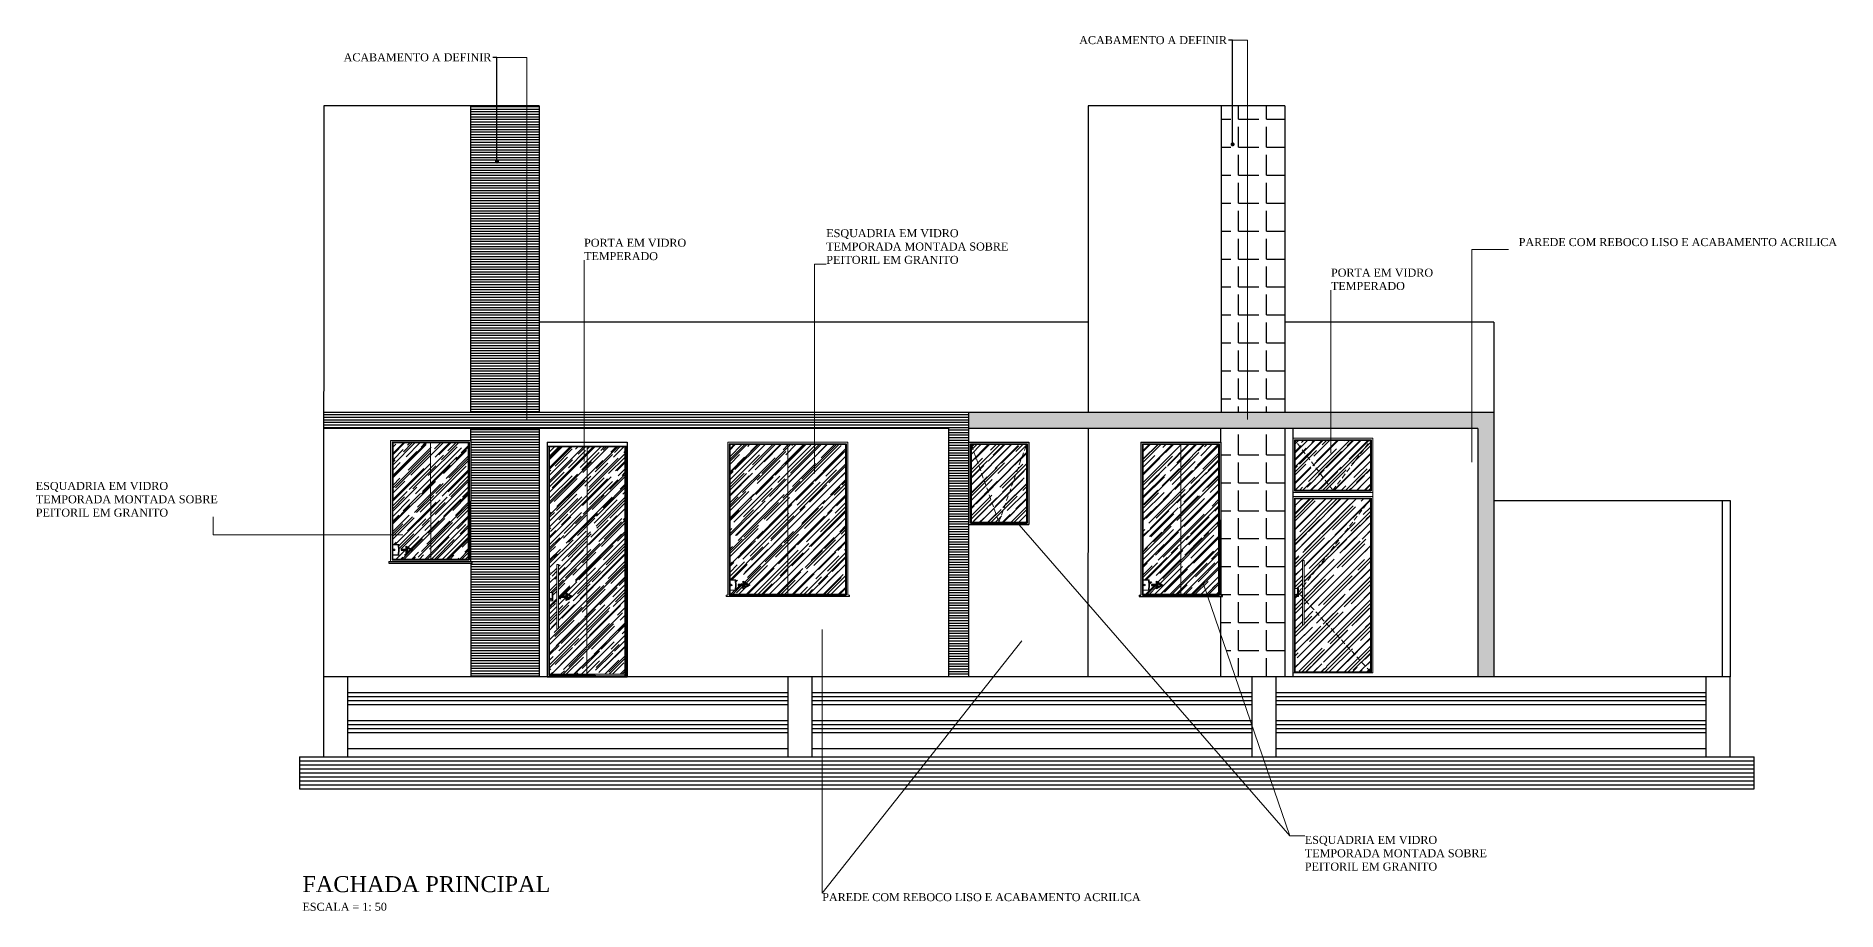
# Model space of a CAD drawing. Header units: centimetres. Extents: x -48696 to 156237, y -5617 to 29024.
# Drawn here: x -17009 to -14759, y 8462 to 9555 of the extents above; entities that cross this region are included whole.
import ezdxf
from ezdxf import colors
from ezdxf.entities.mleader import LeaderData, LeaderLine
from ezdxf.math import Vec2, Vec3

# ---------------------------------------------------------------- set-up
doc = ezdxf.new("R2010")
doc.units = ezdxf.units.CM
doc.linetypes.add('HIDDEN', pattern=[9.525, 6.35, -3.175])
for name, color, linetype in [('01', 1, 'Continuous'), ('ACESSORIOS', 2, 'Continuous'), ('Fachada', 3, 'Continuous'), ('Grama', 84, 'Continuous'), ('JANELA', 2, 'Continuous'), ('Piso', 55, 'Continuous'), ('PN010', 1, 'Continuous'), ('PORTAS', 3, 'Continuous'), ('Texto', 2, 'Continuous')]:
    doc.layers.add(name, color=color, linetype=linetype)
for name, color, linetype, lineweight in [('Fachadas - Varanda', 3, 'Continuous', 30), ('Pilares Sub-solo', 7, 'Continuous', 70), ('Pisos Externos', 15, 'Continuous', 9), ('Portas - Janelas', 2, 'Continuous', 20), ('Projeção Janela', 15, 'HIDDEN', 9), ('Projeção Portas', 55, 'HIDDEN', 5)]:
    doc.layers.add(name, color=color, linetype=linetype, lineweight=lineweight)
doc.styles.get("Standard").update_dxf_attribs({"font": 'arial.ttf'})
doc.styles.add('Valéria', font='romantic.ttf', dxfattribs={"height": 10})

# ---------------------------------------------------------------- blocks, each defined once
blk = doc.blocks.new('_Dot')
at = {"color": 0, "linetype": 'ByBlock', "lineweight": -2}
blk.add_line((-0.5, 0), (-1, 0), dxfattribs=at)
at = {"color": 0, "linetype": 'ByBlock', "const_width": 0.5}
blk.add_lwpolyline([(-0.25, 0, 1), (0.25, 0, 1)], format="xyb", close=True, dxfattribs=at)

msp = doc.modelspace()

# ---------------------------------------------------------------- hatches: boundary and pattern name
h = msp.add_hatch()
h.set_pattern_fill('LINE', color=43)
h.set_pattern_definition([(0, (0, 963.9483), (0, 3.175), [])])
h.paths.add_polyline_path([(-16395.67328, 9467.38322), (-16465.88742, 9467.38322), (-16465.88742, 9084.38322), (-16395.67328, 9084.38322)])
h.paths.add_polyline_path([(-16433.05547, 9396.69788, -1), (-16433.05547, 9399.19788, -1)], flags=16)
h.paths.add_polyline_path([(-16380.24819, 9467.38322), (-16395.67328, 9467.38322), (-16395.67328, 9084.38322), (-16380.24819, 9084.38322)])
h.paths.add_polyline_path([(-16380.24819, 9064.38322), (-16465.88331, 9064.38322), (-16465.88022, 9049.38322), (-16465.96834, 8898.30436), (-16463.96834, 8898.30319), (-16463.96951, 8896.30319), (-16465.81342, 8896.30427), (-16465.81342, 8754.38322), (-16380.24819, 8754.38322)])
h = msp.add_hatch()
h.set_pattern_fill('ANGLE', color=43, scale=5)
h.set_pattern_definition([(0, (0, 963.95), (0, 34.925), [25.4, -9.525]), (90, (0, 963.95), (-34.925, 2e-15), [25.4, -9.525])])
h.paths.add_polyline_path([(-15495.19095, 9467.38322), (-15527.97476, 9467.38322), (-15527.97476, 9084.38322), (-15495.19095, 9084.38322)])
h.paths.add_polyline_path([(-15513.99283, 9418.14532, -1), (-15513.99283, 9420.64532, -1)], flags=16)
h.paths.add_polyline_path([(-15448.70084, 9467.38322), (-15495.19095, 9467.38322), (-15495.19095, 9084.38322), (-15448.70084, 9084.38322)])
h.paths.add_polyline_path([(-15448.70084, 9064.38322), (-15528.5653, 9064.38322), (-15528.5653, 9047.40377), (-15528.52602, 8856.40378), (-15526.52602, 8856.40419), (-15526.52561, 8854.40419), (-15528.87649, 8854.4037), (-15528.87649, 8807.86289), (-15510.56439, 8754.38322), (-15448.70084, 8754.38322)])
h = msp.add_hatch()
h.set_pattern_fill('LINE', color=43)
h.set_pattern_definition([(0, (16.2824, -1500.5368), (0, 3.175), [])])
h.paths.add_polyline_path([(-16649.57259, 9084.38322), (-16649.58425, 9064.38322), (-15868.33002, 9064.38322), (-15868.33002, 8754.38322), (-15843.33002, 8754.38322), (-15843.33002, 9084.38322)])
h = msp.add_hatch()
h.set_pattern_fill('ANGLE', color=43)
h.set_pattern_definition([(0, (16.2824, -1500.537), (0, 6.985), [5.08, -1.905]), (90, (16.2824, -1500.537), (-6.985, 4e-16), [5.08, -1.905])])
h.paths.add_polyline_path([(-15843.33002, 9084.38322), (-15843.33002, 9064.38322), (-15207.42519, 9064.38322), (-15207.42519, 8754.38322), (-15187.42519, 8754.38322), (-15187.42519, 9084.38322)])
at = {"layer": 'Grama', "transparency": 33554559}
h = msp.add_hatch(dxfattribs=at)
h.set_pattern_fill('AR-RROOF', color=33, scale=0.4, angle=45)
h.set_pattern_definition([(45, (16.282, -1500.537), (8.621046, 22.9894557), [152.4, -20.32, 50.8, -10.16]), (45, (22.245, -1487.39), (-16.739197, 2.370788), [30.48, -3.3528, 60.96, -7.62]), (45, (13.768, -1490.838), (32.5444482, 42.1712827), [81.28, -14.224, 40.64, -10.16])])
h.paths.add_polyline_path([(-16515.88199, 9046.37294), (-16562.882, 9046.36327), (-16562.95608, 8919.36093), (-16555.8077, 8919.36093), (-16555.25724, 8912.86093), (-16555.8077, 8906.36093), (-16562.96366, 8906.36093), (-16562.96658, 8901.36093), (-16515.85217, 8901.33345)])
h.paths.add_polyline_path([(-16546.54636, 8917.51668), (-16538.48236, 8912.86093), (-16546.54636, 8908.20518), (-16546.54636, 8912.28493), (-16552.88236, 8912.28493), (-16552.88236, 8913.43693), (-16546.54636, 8913.43693)], flags=16)
h.paths.add_polyline_path([(-16468.88197, 9046.3826), (-16515.88199, 9046.37294), (-16515.85217, 8901.33345), (-16468.96659, 8901.30611)])
h.paths.add_polyline_path([(-16320.2482, 9041.38322), (-16367.2482, 9041.38322), (-16367.2482, 8859.38322), (-16363.2482, 8859.38322), (-16363.2482, 8849.38322), (-16367.2482, 8849.38322), (-16367.2482, 8757.38322), (-16320.7482, 8757.38322)])
h.paths.add_polyline_path([(-16356.2482, 8894.38322), (-16356.2482, 8814.38322), (-16358.2482, 8814.38322), (-16358.2482, 8894.38322)], flags=16)
h.paths.add_polyline_path([(-16346.63364, 8859.03897), (-16338.56964, 8854.38322), (-16346.63364, 8849.72747), (-16346.63364, 8853.80722), (-16352.96964, 8853.80722), (-16352.96964, 8854.95922), (-16346.63364, 8854.95922)], flags=16)
h.paths.add_polyline_path([(-16273.2482, 9041.38322), (-16320.2482, 9041.38322), (-16320.7482, 8757.38322), (-16273.2482, 8757.38322)])
h.paths.add_polyline_path([(-16069.70354, 9044.38322), (-16141.73211, 9044.38322), (-16141.78217, 8875.38322), (-16134.63007, 8875.38322), (-16134.07961, 8868.88322), (-16134.63007, 8862.38322), (-16141.78603, 8862.38322), (-16141.78751, 8857.38322), (-16069.70354, 8857.38322)])
h.paths.add_polyline_path([(-16125.36873, 8873.53897), (-16117.30473, 8868.88322), (-16125.36873, 8864.22746), (-16125.36873, 8868.30722), (-16131.70473, 8868.30722), (-16131.70473, 8869.45922), (-16125.36873, 8869.45922)], flags=16)
h.paths.add_polyline_path([(-15997.58459, 9044.38322), (-16069.70354, 9044.38322), (-16069.70354, 8857.38322), (-15997.61815, 8857.38322)])
h.paths.add_polyline_path([(-15771.52382, 9044.38322), (-15840.33002, 9044.38322), (-15805.91953, 8947.38322)])
h.paths.add_polyline_path([(-15840.33002, 9044.38322), (-15840.33002, 8947.38322), (-15805.91953, 8947.38322)])
h.paths.add_polyline_path([(-15771.52382, 9044.38322), (-15805.91953, 8947.38322), (-15771.50905, 8947.38322)])
h.paths.add_polyline_path([(-15578.56468, 9044.39349), (-15625.56468, 9044.38383), (-15625.52993, 8875.38383), (-15618.37129, 8875.38383), (-15617.82083, 8868.88383), (-15618.37129, 8862.38383), (-15625.52726, 8862.38383), (-15625.52623, 8857.38383), (-15578.52623, 8857.3935)])
h.paths.add_polyline_path([(-15609.10995, 8873.53959), (-15601.04595, 8868.88383), (-15609.10995, 8864.22808), (-15609.10995, 8868.30783), (-15615.44595, 8868.30783), (-15615.44595, 8869.45983), (-15609.10995, 8869.45983)], flags=16)
h.paths.add_polyline_path([(-15531.56468, 9044.40316), (-15578.56468, 9044.39349), (-15578.52623, 8857.3935), (-15531.52623, 8857.40316)])
h = msp.add_hatch(dxfattribs=at)
h.set_pattern_fill('AR-RROOF', color=33, scale=0.4, angle=45)
h.set_pattern_definition([(45, (-79544.057, 6815.588), (8.6210459, 22.9894557), [152.4, -20.32, 50.8, -10.16]), (45, (-79538.094, 6828.735), (-16.7391974, 2.3707876), [30.48, -3.3528, 60.96, -7.62]), (45, (-79546.572, 6825.287), (32.5444482, 42.17128274), [81.28, -14.224, 40.64, -10.16])])
h.paths.add_polyline_path([(-15341.70084, 9049.38322), (-15388.70084, 8987.38322), (-15341.70084, 8987.38322)], flags=17)
h.paths.add_polyline_path([(-15341.70084, 9049.38322), (-15435.70084, 9049.38322), (-15388.70084, 8987.38322)])
h.paths.add_polyline_path([(-15435.70084, 9049.38322), (-15435.70084, 8987.38322), (-15388.70084, 8987.38322)], flags=17)
h.paths.add_polyline_path([(-15341.70084, 8976.38322), (-15382.13573, 8976.38322), (-15435.70084, 8971.515), (-15435.70084, 8864.38322), (-15431.70084, 8864.38322), (-15431.70084, 8859.38322), (-15426.70084, 8865.88322), (-15426.70084, 8899.38322), (-15424.70084, 8899.38322), (-15424.70084, 8868.48322)])
h.paths.add_polyline_path([(-15382.13573, 8976.38322), (-15435.70084, 8976.38322), (-15435.70084, 8971.515)], flags=17)
h.paths.add_polyline_path([(-15426.70084, 8853.88322), (-15431.70084, 8859.38322), (-15431.70084, 8854.38322), (-15435.70084, 8854.38322), (-15435.70084, 8810.38164), (-15386.16312, 8809.29172), (-15424.70084, 8851.68322), (-15424.70084, 8819.38322), (-15426.70084, 8819.38322)])
h.paths.add_polyline_path([(-15341.70084, 8976.38322), (-15424.70084, 8868.48322), (-15424.70084, 8851.68322), (-15386.16312, 8809.29172), (-15341.70084, 8808.31348)])
h.paths.add_polyline_path([(-15426.70084, 8865.88322), (-15431.70084, 8859.38322), (-15426.70084, 8853.88322)])
h.paths.add_polyline_path([(-15341.70084, 8808.31348), (-15386.16312, 8809.29172), (-15341.70084, 8760.38322)], flags=17)
h.paths.add_polyline_path([(-15386.16312, 8809.29172), (-15435.70084, 8810.38164), (-15435.70084, 8760.38322), (-15341.70084, 8760.38322)])

# ---------------------------------------------------------------- linework, layer by layer
for p, q in [((-16649.3492, 9467.38322), (-16649.76506, 8754.38322)), ((-16380.24819, 9467.38322), (-16649.50668, 9467.38322)), ((-16465.88742, 9084.38322), (-16465.88742, 9467.38322)), ((-16380.24819, 9467.38322), (-16380.24819, 9084.38322)), ((-15694.30486, 9467.38322), (-15694.52824, 9084.38322)), ((-15448.70084, 9467.38322), (-15694.30486, 9467.38322)), ((-15527.97476, 9084.38322), (-15527.97476, 9467.38322)), ((-15448.70084, 9467.38322), (-15448.70084, 9084.38322)), ((-15694.46234, 9197.38322), (-16380.24819, 9197.38322)), ((-15187.42519, 9197.38322), (-15448.70084, 9197.38322)), ((-15187.42519, 9197.38322), (-15187.42519, 8754.38322)), ((-15187.42519, 9084.38322), (-16649.76506, 9084.38322)), ((-15843.33002, 8754.38322), (-15843.33002, 9084.38322)), ((-15868.33002, 9064.38322), (-16649.76506, 9064.38322)), ((-16465.88022, 9049.38322), (-16465.88331, 9064.38322)), ((-16380.24819, 9064.38322), (-16380.24819, 8754.38322)), ((-16370.2482, 9047.38322), (-16270.2482, 9047.38322)), ((-16270.2482, 9047.38322), (-16270.2482, 8754.38322)), ((-15997.58405, 9047.38376), (-15997.58405, 9047.38322)), ((-15996.58405, 9047.38358), (-15996.58405, 9047.38322)), ((-15868.33002, 8754.38322), (-15868.33002, 9064.38322)), ((-15207.42519, 9064.38322), (-15843.33002, 9064.38322)), ((-15694.53991, 9064.38322), (-15694.72072, 8754.38322)), ((-15528.5653, 9047.40377), (-15528.5653, 9064.38322)), ((-15448.70084, 9064.38322), (-15448.70084, 8754.38322)), ((-15438.70084, 9064.38322), (-15438.70084, 8754.38322)), ((-15207.42519, 9064.38322), (-15207.42519, 8754.38322)), ((-15771.50859, 8944.38322), (-15771.50859, 8944.38276)), ((-15770.50859, 8944.38322), (-15770.50859, 8944.38291)), ((-15768.50905, 8947.38322), (-15768.50859, 8947.38322)), ((-15768.5089, 8946.38322), (-15768.50859, 8946.38322)), ((-16465.81342, 8896.30427), (-16465.81342, 8754.38322)), ((-16142.7884, 8854.38322), (-16142.7884, 8854.38263)), ((-16141.7884, 8854.38322), (-16141.7884, 8854.38233)), ((-15528.87649, 8854.4037), (-15528.87649, 8754.38322)), ((-16649.76506, 8754.38322), (-16649.76506, 8654.38322)), ((-14892.42519, 8754.38322), (-16649.76506, 8754.38322)), ((-16619.76506, 8754.38322), (-16619.76506, 8654.38322)), ((-16069.76506, 8754.38322), (-16069.76506, 8654.38322)), ((-16039.76506, 8754.38322), (-16039.76506, 8654.38322)), ((-15489.76506, 8754.38322), (-15489.76506, 8654.38322)), ((-15459.76506, 8754.38322), (-15459.76506, 8654.38322)), ((-14922.42519, 8654.38322), (-14922.42519, 8754.38322)), ((-14892.42519, 8654.38322), (-14892.42519, 8754.38322)), ((-16069.76506, 8734.38322), (-16619.76506, 8734.38322)), ((-15489.76506, 8734.38322), (-16039.76506, 8734.38322)), ((-14922.42519, 8734.38322), (-15459.76506, 8734.38322)), ((-16069.76506, 8729.38322), (-16619.76506, 8729.38322)), ((-16069.76506, 8724.38322), (-16619.76506, 8724.38322)), ((-16069.76506, 8719.38322), (-16619.76506, 8719.38322)), ((-15489.76506, 8729.38322), (-16039.76506, 8729.38322)), ((-15489.76506, 8724.38322), (-16039.76506, 8724.38322)), ((-15489.76506, 8719.38322), (-16039.76506, 8719.38322)), ((-14922.42519, 8729.38322), (-15459.76506, 8729.38322)), ((-14922.42519, 8724.38322), (-15459.76506, 8724.38322)), ((-14922.42519, 8719.38322), (-15459.76506, 8719.38322)), ((-16069.76506, 8699.38322), (-16619.76506, 8699.38322)), ((-16069.76506, 8694.38322), (-16619.76506, 8694.38322)), ((-16069.76506, 8689.38322), (-16619.76506, 8689.38322)), ((-15489.76506, 8699.38322), (-16039.76506, 8699.38322)), ((-15489.76506, 8694.38322), (-16039.76506, 8694.38322)), ((-15489.76506, 8689.38322), (-16039.76506, 8689.38322)), ((-14922.42519, 8699.38322), (-15459.76506, 8699.38322)), ((-14922.42519, 8694.38322), (-15459.76506, 8694.38322)), ((-14922.42519, 8689.38322), (-15459.76506, 8689.38322)), ((-16069.76506, 8684.38322), (-16619.76506, 8684.38322)), ((-16069.76506, 8664.38322), (-16619.76506, 8664.38322)), ((-15489.76506, 8684.38322), (-16039.76506, 8684.38322)), ((-15489.76506, 8664.38322), (-16039.76506, 8664.38322)), ((-14922.42519, 8684.38322), (-15459.76506, 8684.38322)), ((-14922.42519, 8664.38322), (-15459.76506, 8664.38322)), ((-16679.76506, 8649.38322), (-14862.42519, 8649.38322)), ((-16679.76506, 8644.38322), (-14862.42519, 8644.38322)), ((-16679.76506, 8639.38322), (-14862.42519, 8639.38322)), ((-16679.76506, 8634.38322), (-14862.42519, 8634.38322)), ((-16679.76506, 8629.38322), (-14862.42519, 8629.38322)), ((-16679.76506, 8624.38322), (-14862.42519, 8624.38322)), ((-16679.76506, 8619.38322), (-14862.42519, 8619.38322))]:
    msp.add_line(p, q)
at = {"layer": '01'}
for p, q in [((-16563.88142, 9047.36307), (-16563.96716, 8900.36152)), ((-16563.88142, 9047.36307), (-16467.88139, 9047.38281)), ((-16467.88139, 9047.38281), (-16467.96717, 8900.30552)), ((-16563.96716, 8900.36152), (-16467.96717, 8900.30552))]:
    msp.add_line(p, q, dxfattribs=at)
at = {"layer": 'ACESSORIOS'}
for p, q in [((-15843.33002, 9047.38322), (-15768.52427, 9047.38322)), ((-15768.52427, 9047.38322), (-15768.50859, 8944.38322)), ((-15628.56529, 9047.38321), (-15528.5653, 9047.40377)), ((-15628.56529, 9047.38321), (-15628.52602, 8856.38322)), ((-15528.5653, 9047.40377), (-15528.52602, 8856.40378)), ((-15843.33002, 8944.38322), (-15768.50859, 8944.38322)), ((-16567.96949, 8896.36385), (-16463.96951, 8896.30319)), ((-16567.96832, 8898.36385), (-16463.96834, 8898.30319)), ((-16463.96951, 8896.30319), (-16463.96834, 8898.30319)), ((-15630.52604, 8856.3828), (-15628.52602, 8856.38322)), ((-15630.52604, 8856.3828), (-15630.52604, 8854.3828)), ((-15630.52604, 8854.3828), (-15526.52561, 8854.40419)), ((-15528.52602, 8856.40378), (-15526.52602, 8856.40419)), ((-15526.52561, 8854.40419), (-15526.52602, 8856.40419)), ((-16679.76506, 8654.38322), (-14862.42519, 8654.38322)), ((-16679.76506, 8654.38322), (-16679.76506, 8614.38322)), ((-14862.42519, 8614.38322), (-14862.42519, 8654.38322)), ((-16679.76506, 8614.38322), (-14862.42519, 8614.38322))]:
    msp.add_line(p, q, dxfattribs=at)
at = {"layer": 'Fachada'}
for p, q in [((-14902.42519, 8974.38322), (-14902.42519, 8754.38322)), ((-14892.42519, 8974.38322), (-14892.42519, 8754.38322))]:
    msp.add_line(p, q, dxfattribs=at)
at = {"layer": 'Fachadas - Varanda'}
for p, q in [((-15438.70084, 9064.38322), (-15438.70084, 8754.38322)), ((-15187.42519, 8974.38322), (-14892.42519, 8974.38322))]:
    msp.add_line(p, q, dxfattribs=at)
at = {"layer": 'JANELA'}
for p, q in [((-16565.88025, 9049.36266), (-16465.88022, 9049.38322)), ((-16465.88022, 9049.38322), (-16465.96834, 8898.30436))]:
    msp.add_line(p, q, dxfattribs=at)
at = {"layer": 'Piso'}
for points in [[(-16552.88236, 8913.43693), (-16552.88236, 8912.28493), (-16544.24236, 8912.28493), (-16544.24236, 8913.43693), (-16552.88236, 8913.43693)], [(-16546.54636, 8913.43693), (-16546.54636, 8917.51668), (-16538.48236, 8912.86093), (-16546.54636, 8908.20518), (-16546.54636, 8912.28493)], [(-16545.39436, 8913.43693), (-16545.39436, 8915.52136), (-16540.78636, 8912.86093), (-16545.39436, 8910.2005), (-16545.39436, 8912.28493)], [(-16131.70473, 8869.45922), (-16131.70473, 8868.30722), (-16123.06473, 8868.30722), (-16123.06473, 8869.45922), (-16131.70473, 8869.45922)], [(-16125.36873, 8869.45922), (-16125.36873, 8873.53897), (-16117.30473, 8868.88322), (-16125.36873, 8864.22746), (-16125.36873, 8868.30722)], [(-16124.21673, 8869.45922), (-16124.21673, 8871.54365), (-16119.60873, 8868.88322), (-16124.21673, 8866.22279), (-16124.21673, 8868.30722)], [(-15615.44595, 8869.45983), (-15615.44595, 8868.30783), (-15606.80595, 8868.30783), (-15606.80595, 8869.45983), (-15615.44595, 8869.45983)], [(-15609.10995, 8869.45983), (-15609.10995, 8873.53959), (-15601.04595, 8868.88383), (-15609.10995, 8864.22808), (-15609.10995, 8868.30783)], [(-15607.95795, 8869.45983), (-15607.95795, 8871.54426), (-15603.34995, 8868.88383), (-15607.95795, 8866.2234), (-15607.95795, 8868.30783)], [(-16352.96964, 8854.95922), (-16352.96964, 8853.80722), (-16344.32964, 8853.80722), (-16344.32964, 8854.95922), (-16352.96964, 8854.95922)], [(-16346.63364, 8854.95922), (-16346.63364, 8859.03897), (-16338.56964, 8854.38322), (-16346.63364, 8849.72747), (-16346.63364, 8853.80722)], [(-16345.48164, 8854.95922), (-16345.48164, 8857.04365), (-16340.87364, 8854.38322), (-16345.48164, 8851.72279), (-16345.48164, 8853.80722)]]:
    msp.add_lwpolyline(points, dxfattribs=at)
at = {"layer": 'Pisos Externos'}
for p, q in [((-15495.19095, 9549.47965), (-15513.99283, 9549.47965)), ((-15495.19095, 9549.47965), (-15495.19095, 9075.64103)), ((-16433.05547, 9528.0322), (-16395.67328, 9528.0322)), ((-16395.67328, 9528.0322), (-16395.67328, 9075.66521)), ((-16324.19967, 9274.58796), (-16324.19967, 9023.36117)), ((-15169.0805, 9288.20504), (-15215.20947, 9288.20504)), ((-15215.20947, 9288.20504), (-15215.20947, 9022.56005)), ((-16021.61107, 9269.90427), (-16036.28793, 9269.90427)), ((-16036.28793, 9269.90427), (-16036.28793, 9008.16066)), ((-15391.02447, 9237.28262), (-15391.02447, 9033.8356)), ((-16563.882, 9046.36307), (-16467.88197, 9046.38281)), ((-16562.88142, 9047.36327), (-16562.96716, 8900.36093)), ((-16515.88199, 9046.37294), (-16515.85217, 8901.33345)), ((-16468.88139, 9047.3826), (-16468.96717, 8900.30611)), ((-16141.73181, 9045.38322), (-16141.7878, 8856.38322)), ((-15997.58441, 9045.38322), (-15997.61832, 8856.38322)), ((-15840.33002, 8946.38322), (-15840.33002, 9045.38322)), ((-15771.52397, 9045.38322), (-15771.5089, 8946.38322)), ((-15625.56488, 9045.38383), (-15625.52602, 8856.38383)), ((-15531.56488, 9045.40316), (-15531.52602, 8856.40316)), ((-15436.70084, 9049.38322), (-15340.70084, 9049.38322)), ((-15435.70084, 9050.38322), (-15435.70084, 8986.38322)), ((-15341.70084, 9050.38322), (-15341.70084, 8986.38322)), ((-16368.2482, 9041.38322), (-16272.2482, 9041.38322)), ((-16367.2482, 9042.38322), (-16367.2482, 8756.38322)), ((-16320.2482, 9041.38322), (-16320.7482, 8757.38322)), ((-16273.2482, 9042.38322), (-16273.2482, 8755.38322)), ((-16142.73211, 9044.38322), (-15996.58459, 9044.38322)), ((-16069.70354, 8857.38322), (-16069.70354, 9044.38322)), ((-15841.33002, 9044.38322), (-15770.52382, 9044.38322)), ((-15626.56468, 9044.38362), (-15530.56468, 9044.40336)), ((-15578.56468, 9044.39349), (-15578.52623, 8857.3935)), ((-15436.70084, 8987.38322), (-15340.70084, 8987.38322)), ((-15436.70084, 8976.38322), (-15340.70084, 8976.38322)), ((-15435.70084, 8977.38322), (-15435.70084, 8864.38322)), ((-15341.70084, 8977.38322), (-15341.70084, 8760.38322)), ((-16787.80649, 8954.17102), (-16787.80649, 8931.46359)), ((-15841.33002, 8947.38322), (-15770.50905, 8947.38322)), ((-15442.48404, 8555.5576), (-15783.64174, 8947.38322)), ((-16787.80649, 8931.46359), (-16550.81602, 8931.46359)), ((-16562.96366, 8919.36093), (-16555.8077, 8919.36093)), ((-16556.66563, 8919.06093), (-16562.96366, 8919.06093)), ((-16556.14057, 8912.86093), (-16556.66563, 8919.06093)), ((-16556.66563, 8906.66093), (-16556.14057, 8912.86093)), ((-16556.11354, 8919.06093), (-16555.58849, 8912.86093)), ((-16556.11354, 8906.66093), (-16555.58849, 8912.86093)), ((-16555.8077, 8919.36093), (-16555.25724, 8912.86093)), ((-16555.25724, 8912.86093), (-16555.8077, 8906.36093)), ((-16563.96658, 8901.36152), (-16467.96659, 8901.30552)), ((-16556.66563, 8906.66093), (-16562.96366, 8906.66093)), ((-16555.8077, 8906.36093), (-16562.96366, 8906.36093)), ((-16141.78603, 8875.38322), (-16134.63007, 8875.38322)), ((-16135.488, 8875.08322), (-16141.78603, 8875.08322)), ((-16134.96294, 8868.88322), (-16135.488, 8875.08322)), ((-16135.488, 8862.68322), (-16134.96294, 8868.88322)), ((-16134.93591, 8875.08322), (-16134.41086, 8868.88322)), ((-16134.93591, 8862.68322), (-16134.41086, 8868.88322)), ((-16134.63007, 8875.38322), (-16134.07961, 8868.88322)), ((-16134.07961, 8868.88322), (-16134.63007, 8862.38322)), ((-15625.52726, 8875.38383), (-15618.37129, 8875.38383)), ((-15619.22922, 8875.08383), (-15625.52726, 8875.08383)), ((-15618.70417, 8868.88383), (-15619.22922, 8875.08383)), ((-15619.22922, 8862.68383), (-15618.70417, 8868.88383)), ((-15618.67714, 8875.08383), (-15618.15209, 8868.88383)), ((-15618.67714, 8862.68383), (-15618.15209, 8868.88383)), ((-15618.37129, 8875.38383), (-15617.82083, 8868.88383)), ((-15617.82083, 8868.88383), (-15618.37129, 8862.38383)), ((-15442.48404, 8555.5576), (-15550.15764, 8870.01355)), ((-16368.2482, 8859.38322), (-16363.2482, 8859.38322)), ((-16363.2482, 8849.38322), (-16368.2482, 8849.38322)), ((-16364.2482, 8859.38322), (-16364.2482, 8849.38322)), ((-16363.2482, 8859.38322), (-16363.2482, 8849.38322)), ((-16142.78751, 8857.38322), (-15996.61815, 8857.38322)), ((-16135.488, 8862.68322), (-16141.78603, 8862.68322)), ((-16134.63007, 8862.38322), (-16141.78603, 8862.38322)), ((-15626.52623, 8857.38363), (-15530.52623, 8857.40337)), ((-15619.22922, 8862.68383), (-15625.52726, 8862.68383)), ((-15618.37129, 8862.38383), (-15625.52726, 8862.38383)), ((-15436.70085, 8864.38322), (-15431.70085, 8864.38322)), ((-15431.70085, 8854.38322), (-15436.70085, 8854.38322)), ((-15435.70084, 8854.38322), (-15435.70084, 8760.38322)), ((-15432.70085, 8864.38322), (-15432.70085, 8854.38322)), ((-15431.70085, 8864.38322), (-15431.70085, 8854.38322)), ((-16358.2482, 8814.38322), (-16356.2482, 8814.38322)), ((-16026.66708, 8484.06521), (-16026.66708, 8813.51914)), ((-16026.66708, 8484.06521), (-15777.15605, 8799.04679)), ((-15426.70084, 8819.38322), (-15424.70084, 8819.38322)), ((-16368.2482, 8757.38322), (-16273.2482, 8757.38322)), ((-15436.70084, 8760.38322), (-15340.70084, 8760.38322)), ((-15423.70438, 8555.5576), (-15442.48404, 8555.5576))]:
    msp.add_line(p, q, dxfattribs=at)
for points in [[(-16356.2482, 8814.38322), (-16356.2482, 8894.38322), (-16358.2482, 8894.38322)], [(-16358.2482, 8894.38322), (-16358.2482, 8814.38322)], [(-15426.70084, 8899.38322), (-15426.70084, 8819.38322)], [(-15424.70084, 8819.38322), (-15424.70084, 8899.38322), (-15426.70084, 8899.38322)]]:
    msp.add_lwpolyline(points, dxfattribs=at)
for centre in [(-16561.46366, 8912.86093), (-16140.28603, 8868.88322), (-15624.02726, 8868.88383), (-16366.17191, 8851.58707), (-15434.62457, 8856.58707)]:
    msp.add_circle(centre, 1, dxfattribs=at)
at = {"layer": 'PN010'}
for p, q in [((-16142.73181, 9045.38322), (-16142.7878, 8856.38322)), ((-16142.73181, 9045.38322), (-15996.58441, 9045.38322)), ((-15996.58441, 9045.38322), (-15996.61832, 8856.38322)), ((-15841.33002, 9045.38322), (-15770.52397, 9045.38322)), ((-15841.33002, 8946.38322), (-15841.33002, 9045.38322)), ((-15770.52397, 9045.38322), (-15770.5089, 8946.38322)), ((-15626.56488, 9045.38362), (-15530.56488, 9045.40336)), ((-15626.56488, 9045.38362), (-15626.52602, 8856.38363)), ((-15530.56488, 9045.40336), (-15530.52602, 8856.40337)), ((-15436.70084, 9050.38322), (-15340.70084, 9050.38322)), ((-15436.70084, 9050.38322), (-15436.70084, 8986.38322)), ((-15340.70084, 9050.38322), (-15340.70084, 8986.38322)), ((-16370.2482, 9042.38322), (-16270.2482, 9042.38322)), ((-16368.2482, 9042.38322), (-16368.2482, 8756.38322)), ((-16272.2482, 9042.38322), (-16272.2482, 8754.38322)), ((-15436.70084, 8986.38322), (-15340.70084, 8986.38322)), ((-15436.70084, 8977.38322), (-15436.70084, 8759.38322)), ((-15436.70084, 8977.38322), (-15340.70084, 8977.38322)), ((-15340.70084, 8977.38322), (-15340.70084, 8759.38322)), ((-15841.33002, 8946.38322), (-15770.5089, 8946.38322)), ((-16144.7884, 8857.38322), (-16144.78751, 8857.38322)), ((-16142.7878, 8856.38322), (-15996.61832, 8856.38322)), ((-15626.52602, 8856.38363), (-15530.52602, 8856.40337)), ((-16368.2482, 8756.38322), (-16310.2482, 8756.38322)), ((-16310.2482, 8756.38322), (-16310.2482, 8754.38322)), ((-16310.2482, 8755.38322), (-16272.2482, 8755.38322))]:
    msp.add_line(p, q, dxfattribs=at)
at = {"layer": 'PORTAS', "color": 2, "linetype": 'Continuous'}
for p, q in [((-16370.2482, 9047.38322), (-16370.2482, 8754.38322)), ((-16370.2482, 9047.38322), (-16270.2482, 9047.38322)), ((-16270.2482, 9047.38322), (-16270.2482, 8754.38322)), ((-16370.2482, 8754.38322), (-16270.2482, 8754.38322))]:
    msp.add_line(p, q, dxfattribs=at)
at = {"layer": 'Portas - Janelas'}
for p, q in [((-16565.88025, 9049.36266), (-16565.96832, 8898.36268)), ((-16144.73122, 9047.38322), (-16144.7878, 8856.38322)), ((-16144.73122, 9047.38322), (-15994.58405, 9047.38322)), ((-15994.58405, 9047.38322), (-15994.61832, 8856.38322)), ((-15438.70084, 9052.38322), (-15338.70084, 9052.38322)), ((-15338.70084, 9052.38322), (-15338.70084, 8759.38322)), ((-15438.70084, 8984.38322), (-15338.70084, 8984.38322)), ((-15438.70084, 8979.38322), (-15338.70084, 8979.38322)), ((-16567.96949, 8896.36385), (-16567.96832, 8898.36385)), ((-16146.7878, 8856.38322), (-16144.7878, 8856.38322)), ((-16146.7878, 8856.38322), (-16146.7878, 8854.38322)), ((-16146.7878, 8854.38322), (-15992.61868, 8854.38322)), ((-15994.61832, 8856.38322), (-15992.61832, 8856.38322)), ((-15992.61868, 8854.38286), (-15992.61832, 8856.38322)), ((-15438.70084, 8759.38322), (-15338.70084, 8759.38322))]:
    msp.add_line(p, q, dxfattribs=at)
at = {"layer": 'Projeção Janela'}
for p, q in [((-15840.33002, 9044.38322), (-15805.91953, 8947.38322)), ((-15805.91953, 8947.38322), (-15771.52382, 9044.38322))]:
    msp.add_line(p, q, dxfattribs=at)
at = {"layer": 'Projeção Portas'}
for p, q in [((-15388.70084, 8987.38322), (-15435.70084, 9049.38322)), ((-15388.70084, 8987.38322), (-15341.70084, 9049.38322)), ((-15431.70084, 8859.38322), (-15341.70084, 8976.38322)), ((-15341.70084, 8760.38322), (-15431.70084, 8859.38322))]:
    msp.add_line(p, q, dxfattribs=at)

# ---------------------------------------------------------------- texts
at = {"char_height": 10, "attachment_point": 1}
for s, insert, width in [('{\\fRomantic|b0|i0|c2|p2;\\C2;PORTA EM VIDRO\\PTEMPERADO}', (-16324.19967, 9301.46172), 125.3482265), ('{\\fRomantic|b0|i0|c2|p2;\\C2;ESQUADRIA EM VIDRO \\PTEMPORADA MONTADA SOBRE\\PPEITORIL EM GRANITO}', (-16021.61107, 9313.4447), 224.6255116), ('{\\fRomantic|b0|i0|c2|p2;\\C2;PAREDE COM REBOCO LISO E ACABAMENTO ACRILICA}', (-15156.50919, 9302.30662), 395.0177353), ('{\\fRomantic|b0|i0|c2|p2;\\C2;PORTA EM VIDRO\\PTEMPERADO}', (-15391.02447, 9264.15639), 125.3482265), ('{\\fRomantic|b0|i0|c2|p2;\\C2;ESQUADRIA EM VIDRO \\PTEMPORADA MONTADA SOBRE\\PPEITORIL EM GRANITO}', (-17009.21767, 8997.71145), 224.6255116), ('{\\fRomantic|b0|i0|c2|p2;\\C2;ESQUADRIA EM VIDRO \\PTEMPORADA MONTADA SOBRE\\PPEITORIL EM GRANITO}', (-15423.70438, 8555.5576), 224.6255116), ('{\\fRomantic|b0|i0|c2|p2;\\C2;PAREDE COM REBOCO LISO E ACABAMENTO ACRILICA}', (-16026.66708, 8484.06521), 395.0177353)]:
    msp.add_mtext(s, dxfattribs=dict(at, insert=insert, width=width))
at = {"layer": 'Texto', "insert": (-16676.04676, 8505.32702), "char_height": 10, "width": 316.552245, "attachment_point": 1, "style": 'Valéria'}
msp.add_mtext('{\\H2x;\\C5;FACHADA PRINCIPAL \\P\\H0.5x;\\C2;ESCALA = 1: 50 }', dxfattribs=at)

# ---------------------------------------------------------------- leaders
at = {"layer": 'Pilares Sub-solo'}
ml = msp.add_multileader_mtext('Standard', dxfattribs=at)
ml.set_content('ACABAMENTO A DEFINIR', color=2, style='Valéria')
ml.set_leader_properties(color=15)
ml.set_arrow_properties(name='DOT')
ml.build(insert=Vec2(0, 0))
ml.multileader.update_dxf_attribs({"dogleg_length": 5, "arrow_head_size": 5})
ctx = ml.context
ctx.base_point, ctx.char_height, ctx.arrow_head_size, ctx.plane_origin = Vec3(-15703.39224, 9549.47965), 10, 5, Vec3(-15513.99283, 9441.89674)
ctx.text_align_type = 2
notes = []
notes.append((ctx, [(0, (1, 1, 0), (-15513.99283, 9549.47965), (-1, 0), 5, [(0, [(-15513.99283, 9419.39532)], 0, [])])]))
ctx.mtext.insert, ctx.mtext.alignment, ctx.mtext.flow_direction = Vec3(-15520.99283, 9554.5832), 3, 5
ml = msp.add_multileader_mtext('Standard', dxfattribs=at)
ml.set_content('ACABAMENTO A DEFINIR', color=2, style='Valéria')
ml.set_leader_properties(color=15)
ml.set_arrow_properties(name='DOT')
ml.build(insert=Vec2(0, 0))
ml.multileader.update_dxf_attribs({"dogleg_length": 5, "arrow_head_size": 5})
ctx = ml.context
ctx.base_point, ctx.char_height, ctx.arrow_head_size, ctx.plane_origin = Vec3(-16622.45488, 9528.0322), 10, 5, Vec3(-16433.05547, 9420.44929)
ctx.text_align_type = 2
notes.append((ctx, [(0, (1, 1, 0), (-16433.05547, 9528.0322), (-1, 0), 5, [(0, [(-16433.05547, 9397.94788)], 0, [])])]))
ctx.mtext.insert, ctx.mtext.alignment, ctx.mtext.flow_direction = Vec3(-16440.05547, 9533.13575), 3, 5
for ctx, leaders in notes:
    for number, flags, end, landing, length, lines in leaders:
        leader = LeaderData()
        leader.index, (leader.has_last_leader_line, leader.has_dogleg_vector, leader.attachment_direction) = number, flags
        leader.last_leader_point, leader.dogleg_vector, leader.dogleg_length = Vec3(end), Vec3(landing), length
        for number, points, colour, breaks in lines:
            line = LeaderLine()
            line.index, line.vertices, line.color, line.breaks = number, Vec3.list(points), colors.encode_raw_color(colour), breaks
            leader.lines.append(line)
        ctx.leaders.append(leader)

doc.saveas('drawing.dxf')
